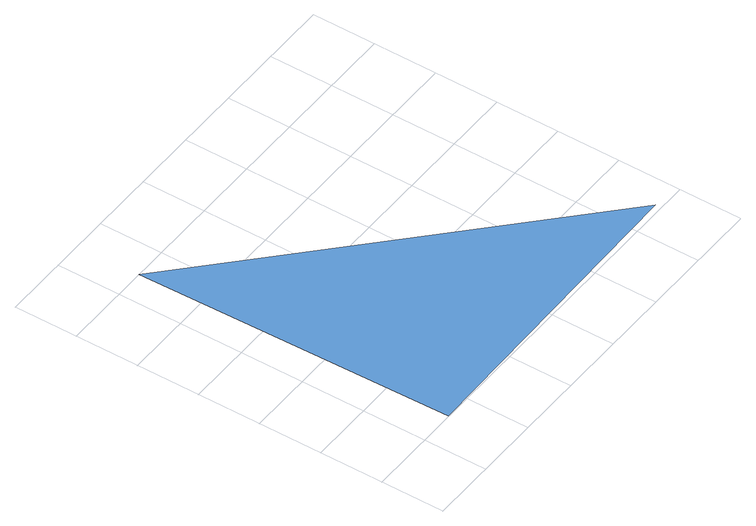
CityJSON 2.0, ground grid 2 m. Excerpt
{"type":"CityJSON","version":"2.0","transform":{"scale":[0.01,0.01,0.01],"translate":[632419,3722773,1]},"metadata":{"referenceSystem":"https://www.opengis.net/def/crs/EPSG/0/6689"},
"CityObjects":{
"waterbody1":{"type":"WaterBody","attributes":{"name":"福岡県津波浸水想定図","class":"1140","function":"2","WaterBodyTsunamiRiskAttribute.description":"1","WaterBodyTsunamiRiskAttribute.rank":"1"},"geometry":[{"type":"MultiSurface","lod":"1","boundaries":[[[0,1,2]]]}]}
},
"vertices":[
[1114,21,77],[95,1001,78],[115,1,78]
]}
